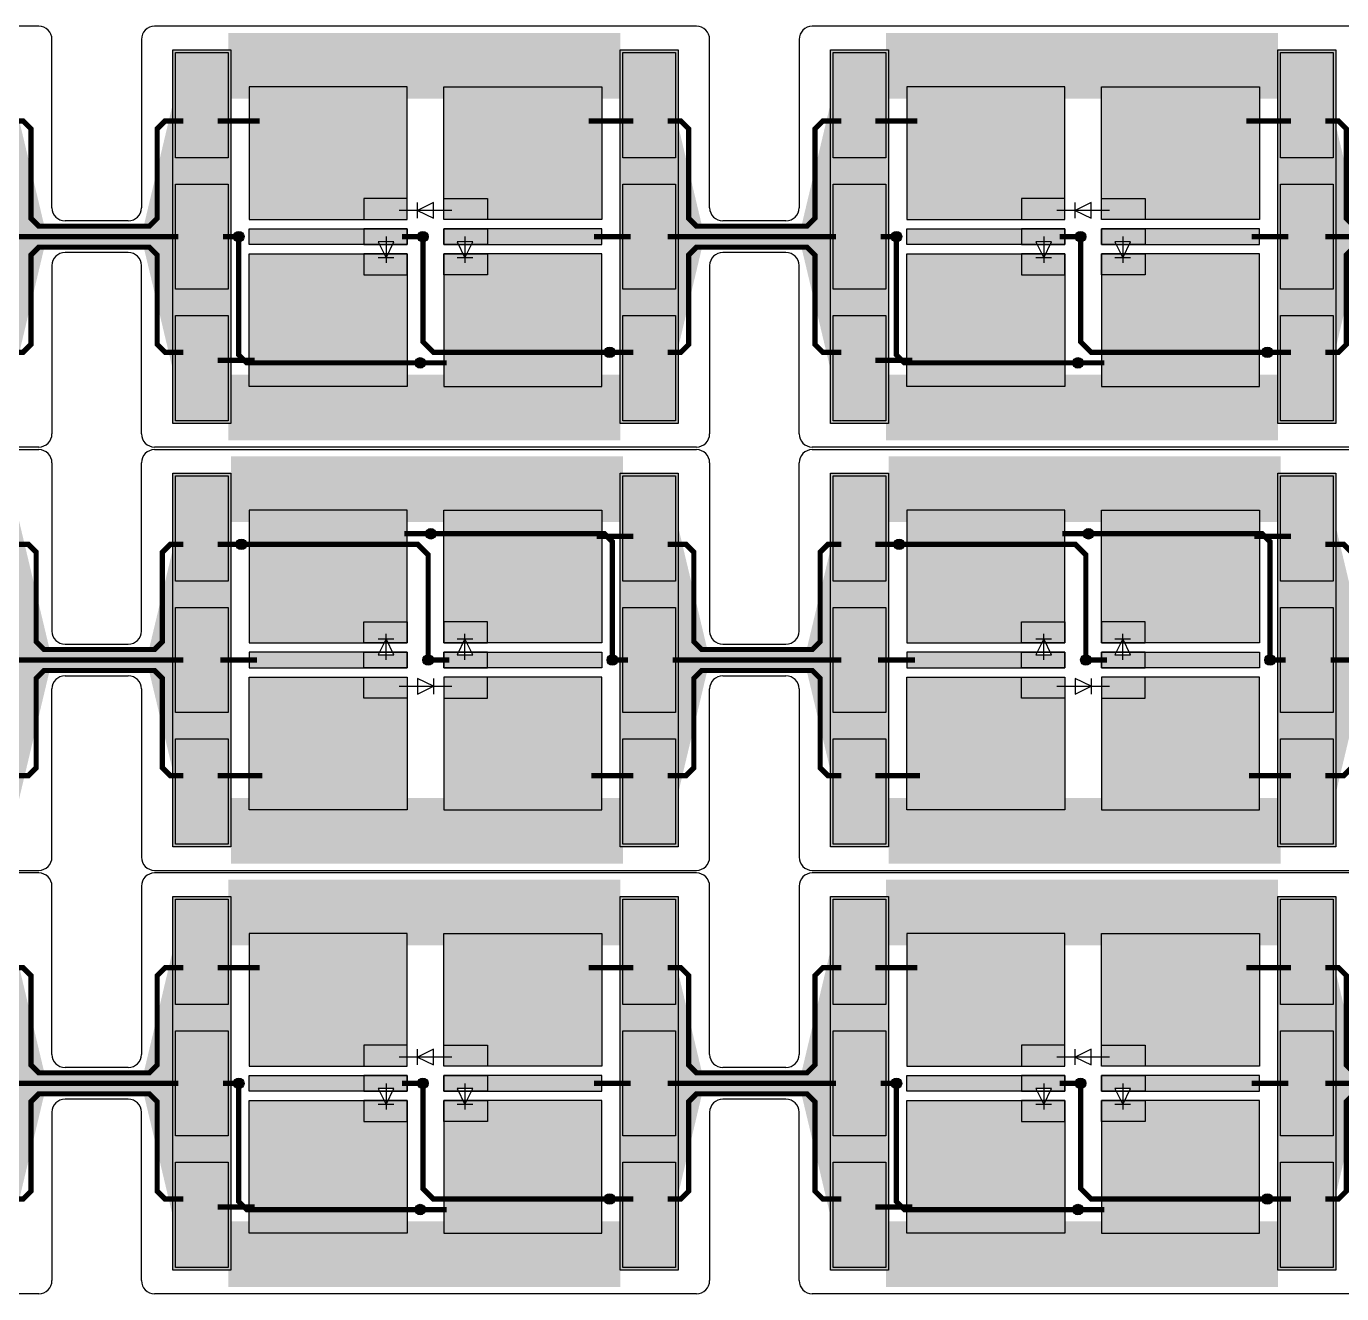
# Model space of a CAD drawing. Extents: x 1822 to 2392, y 725 to 1125.
# Drawn here: x 2037.5 to 2087.5, y 869.4 to 917.6 of the extents above; entities that cross this region are included whole.
import ezdxf

# ---------------------------------------------------------------- set-up
doc = ezdxf.new("R2010")
doc.units = 0
doc.header["$LTSCALE"] = 0.2
for name, color, linetype in [('BS', 1, 'CONTINUOUS'), ('Durchsteiger', 3, 'CONTINUOUS'), ('LED', 7, 'CONTINUOUS'), ('LS', 5, 'CONTINUOUS'), ('Rand', 6, 'CONTINUOUS')]:
    doc.layers.add(name, color=color, linetype=linetype)

msp = doc.modelspace()

# ---------------------------------------------------------------- hatches: boundary and pattern name
at = {"layer": 'BS'}
h = msp.add_hatch(color=256, dxfattribs=at)
h.paths.add_polyline_path([(2043.2, 902.6), (2045.2, 902.6), (2045.2, 906.6), (2043.2, 906.6)])
h.paths.add_polyline_path([(2043.2, 907.6), (2045.2, 907.6), (2045.2, 911.6), (2043.2, 911.6)])
h.paths.add_polyline_path([(2043.2, 912.6), (2045.2, 912.6), (2045.2, 916.6), (2043.2, 916.6)])
h = msp.add_hatch(color=256, dxfattribs=at)
h.paths.add_polyline_path([(2060.2, 902.6), (2062.2, 902.6), (2062.2, 906.6), (2060.2, 906.6)])
h.paths.add_polyline_path([(2060.2, 907.6), (2062.2, 907.6), (2062.2, 911.6), (2060.2, 911.6)])
h.paths.add_polyline_path([(2060.2, 912.6), (2062.2, 912.6), (2062.2, 916.6), (2060.2, 916.6)])
h = msp.add_hatch(color=256, dxfattribs=at)
h.paths.add_polyline_path([(2068.2, 902.6), (2070.2, 902.6), (2070.2, 906.6), (2068.2, 906.6)])
h.paths.add_polyline_path([(2068.2, 907.6), (2070.2, 907.6), (2070.2, 911.6), (2068.2, 911.6)])
h.paths.add_polyline_path([(2068.2, 912.6), (2070.2, 912.6), (2070.2, 916.6), (2068.2, 916.6)])
h = msp.add_hatch(color=256, dxfattribs=at)
h.paths.add_polyline_path([(2085.2, 902.6), (2087.2, 902.6), (2087.2, 906.6), (2085.2, 906.6)])
h.paths.add_polyline_path([(2085.2, 907.6), (2087.2, 907.6), (2087.2, 911.6), (2085.2, 911.6)])
h.paths.add_polyline_path([(2085.2, 912.6), (2087.2, 912.6), (2087.2, 916.6), (2085.2, 916.6)])
h = msp.add_hatch(color=256, dxfattribs=at)
h.paths.add_polyline_path([(2059.4, 903.9), (2059.4, 908.95), (2055.05, 908.95), (2055.05, 908.15), (2053.4, 908.15), (2053.4, 903.9)])
h.paths.add_polyline_path([(2059.4, 909.3), (2059.4, 909.9), (2055.05, 909.9), (2055.05, 909.3)])
h.paths.add_polyline_path([(2059.4, 910.25), (2059.4, 915.3), (2053.4, 915.3), (2053.4, 911.05), (2055.05, 911.05), (2055.05, 910.25)])
h.paths.add_polyline_path([(2050.35, 910.25), (2050.35, 911.05), (2052, 911.05), (2052, 915.3), (2046, 915.3), (2046, 910.25)])
h.paths.add_polyline_path([(2050.35, 909.3), (2050.35, 909.9), (2046, 909.9), (2046, 909.3)])
h.paths.add_polyline_path([(2052, 903.9), (2052, 908.15), (2050.35, 908.15), (2050.35, 908.95), (2046, 908.95), (2046, 903.9)])
h.paths.add_polyline_path([(2052, 908.15), (2052, 908.95), (2051.275, 908.95), (2051.2, 908.8), (2051.125, 908.95), (2050.35, 908.95), (2050.35, 908.15)], flags=17)
h.paths.add_polyline_path([(2052, 909.3), (2052, 909.9), (2050.35, 909.9), (2050.35, 909.3), (2050.95, 909.3), (2050.9, 909.4), (2051.5, 909.4), (2051.45, 909.3)])
h.paths.add_polyline_path([(2052, 910.25), (2052, 911.05), (2050.35, 911.05), (2050.35, 910.25)], flags=17)
h.paths.add_polyline_path([(2055.05, 910.25), (2055.05, 911.05), (2053.4, 911.05), (2053.4, 910.25)], flags=16)
h.paths.add_polyline_path([(2055.05, 909.3), (2055.05, 909.9), (2053.4, 909.9), (2053.4, 909.3), (2053.95, 909.3), (2053.9, 909.4), (2054.5, 909.4), (2054.45, 909.3)])
h.paths.add_polyline_path([(2055.05, 908.15), (2055.05, 908.95), (2054.275, 908.95), (2054.2, 908.8), (2054.125, 908.95), (2053.4, 908.95), (2053.4, 908.15)], flags=17)
h = msp.add_hatch(color=256, dxfattribs=at)
h.paths.add_polyline_path([(2084.4, 903.9), (2084.4, 908.95), (2080.05, 908.95), (2080.05, 908.15), (2078.4, 908.15), (2078.4, 903.9)])
h.paths.add_polyline_path([(2084.4, 909.3), (2084.4, 909.9), (2080.05, 909.9), (2080.05, 909.3)])
h.paths.add_polyline_path([(2084.4, 910.25), (2084.4, 915.3), (2078.4, 915.3), (2078.4, 911.05), (2080.05, 911.05), (2080.05, 910.25)])
h.paths.add_polyline_path([(2075.35, 910.25), (2075.35, 911.05), (2077, 911.05), (2077, 915.3), (2071, 915.3), (2071, 910.25)])
h.paths.add_polyline_path([(2075.35, 909.3), (2075.35, 909.9), (2071, 909.9), (2071, 909.3)])
h.paths.add_polyline_path([(2077, 903.9), (2077, 908.15), (2075.35, 908.15), (2075.35, 908.95), (2071, 908.95), (2071, 903.9)])
h.paths.add_polyline_path([(2077, 908.15), (2077, 908.95), (2076.275, 908.95), (2076.2, 908.8), (2076.125, 908.95), (2075.35, 908.95), (2075.35, 908.15)], flags=17)
h.paths.add_polyline_path([(2077, 909.3), (2077, 909.9), (2075.35, 909.9), (2075.35, 909.3), (2075.95, 909.3), (2075.9, 909.4), (2076.5, 909.4), (2076.45, 909.3)])
h.paths.add_polyline_path([(2077, 910.25), (2077, 911.05), (2075.35, 911.05), (2075.35, 910.25)], flags=17)
h.paths.add_polyline_path([(2080.05, 910.25), (2080.05, 911.05), (2078.4, 911.05), (2078.4, 910.25)], flags=16)
h.paths.add_polyline_path([(2080.05, 909.3), (2080.05, 909.9), (2078.4, 909.9), (2078.4, 909.3), (2078.95, 909.3), (2078.9, 909.4), (2079.5, 909.4), (2079.45, 909.3)])
h.paths.add_polyline_path([(2080.05, 908.15), (2080.05, 908.95), (2079.275, 908.95), (2079.2, 908.8), (2079.125, 908.95), (2078.4, 908.95), (2078.4, 908.15)], flags=17)
h = msp.add_hatch(color=256, dxfattribs=at)
h.paths.add_polyline_path([(2045.2, 900.5), (2043.2, 900.5), (2043.2, 896.5), (2045.2, 896.5)])
h.paths.add_polyline_path([(2045.2, 895.5), (2043.2, 895.5), (2043.2, 891.5), (2045.2, 891.5)])
h.paths.add_polyline_path([(2045.2, 890.5), (2043.2, 890.5), (2043.2, 886.5), (2045.2, 886.5)])
h = msp.add_hatch(color=256, dxfattribs=at)
h.paths.add_polyline_path([(2062.2, 900.5), (2060.2, 900.5), (2060.2, 896.5), (2062.2, 896.5)])
h.paths.add_polyline_path([(2062.2, 895.5), (2060.2, 895.5), (2060.2, 891.5), (2062.2, 891.5)])
h.paths.add_polyline_path([(2062.2, 890.5), (2060.2, 890.5), (2060.2, 886.5), (2062.2, 886.5)])
h = msp.add_hatch(color=256, dxfattribs=at)
h.paths.add_polyline_path([(2070.2, 900.5), (2068.2, 900.5), (2068.2, 896.5), (2070.2, 896.5)])
h.paths.add_polyline_path([(2070.2, 895.5), (2068.2, 895.5), (2068.2, 891.5), (2070.2, 891.5)])
h.paths.add_polyline_path([(2070.2, 890.5), (2068.2, 890.5), (2068.2, 886.5), (2070.2, 886.5)])
h = msp.add_hatch(color=256, dxfattribs=at)
h.paths.add_polyline_path([(2087.2, 900.5), (2085.2, 900.5), (2085.2, 896.5), (2087.2, 896.5)])
h.paths.add_polyline_path([(2087.2, 895.5), (2085.2, 895.5), (2085.2, 891.5), (2087.2, 891.5)])
h.paths.add_polyline_path([(2087.2, 890.5), (2085.2, 890.5), (2085.2, 886.5), (2087.2, 886.5)])
h = msp.add_hatch(color=256, dxfattribs=at)
h.paths.add_polyline_path([(2046, 899.2), (2046, 894.15), (2050.35, 894.15), (2050.35, 894.95), (2052, 894.95), (2052, 899.2)])
h.paths.add_polyline_path([(2046, 893.8), (2046, 893.2), (2050.35, 893.2), (2050.35, 893.8)])
h.paths.add_polyline_path([(2046, 892.85), (2046, 887.8), (2052, 887.8), (2052, 892.05), (2050.35, 892.05), (2050.35, 892.85)])
h.paths.add_polyline_path([(2055.05, 892.85), (2055.05, 892.05), (2053.4, 892.05), (2053.4, 887.8), (2059.4, 887.8), (2059.4, 892.85)])
h.paths.add_polyline_path([(2055.05, 893.8), (2055.05, 893.2), (2059.4, 893.2), (2059.4, 893.8)])
h.paths.add_polyline_path([(2053.4, 899.2), (2053.4, 894.95), (2055.05, 894.95), (2055.05, 894.15), (2059.4, 894.15), (2059.4, 899.2)])
h.paths.add_polyline_path([(2053.4, 894.95), (2053.4, 894.15), (2054.125, 894.15), (2054.2, 894.3), (2054.275, 894.15), (2055.05, 894.15), (2055.05, 894.95)], flags=17)
h.paths.add_polyline_path([(2053.4, 893.8), (2053.4, 893.2), (2055.05, 893.2), (2055.05, 893.8), (2054.45, 893.8), (2054.5, 893.7), (2053.9, 893.7), (2053.95, 893.8)])
h.paths.add_polyline_path([(2053.4, 892.85), (2053.4, 892.05), (2055.05, 892.05), (2055.05, 892.85)], flags=17)
h.paths.add_polyline_path([(2050.35, 892.85), (2050.35, 892.05), (2052, 892.05), (2052, 892.85)], flags=16)
h.paths.add_polyline_path([(2050.35, 893.8), (2050.35, 893.2), (2052, 893.2), (2052, 893.8), (2051.45, 893.8), (2051.5, 893.7), (2050.9, 893.7), (2050.95, 893.8)])
h.paths.add_polyline_path([(2050.35, 894.95), (2050.35, 894.15), (2051.125, 894.15), (2051.2, 894.3), (2051.275, 894.15), (2052, 894.15), (2052, 894.95)], flags=17)
h = msp.add_hatch(color=256, dxfattribs=at)
h.paths.add_polyline_path([(2071, 899.2), (2071, 894.15), (2075.35, 894.15), (2075.35, 894.95), (2077, 894.95), (2077, 899.2)])
h.paths.add_polyline_path([(2071, 893.8), (2071, 893.2), (2075.35, 893.2), (2075.35, 893.8)])
h.paths.add_polyline_path([(2071, 892.85), (2071, 887.8), (2077, 887.8), (2077, 892.05), (2075.35, 892.05), (2075.35, 892.85)])
h.paths.add_polyline_path([(2080.05, 892.85), (2080.05, 892.05), (2078.4, 892.05), (2078.4, 887.8), (2084.4, 887.8), (2084.4, 892.85)])
h.paths.add_polyline_path([(2080.05, 893.8), (2080.05, 893.2), (2084.4, 893.2), (2084.4, 893.8)])
h.paths.add_polyline_path([(2078.4, 899.2), (2078.4, 894.95), (2080.05, 894.95), (2080.05, 894.15), (2084.4, 894.15), (2084.4, 899.2)])
h.paths.add_polyline_path([(2078.4, 894.95), (2078.4, 894.15), (2079.125, 894.15), (2079.2, 894.3), (2079.275, 894.15), (2080.05, 894.15), (2080.05, 894.95)], flags=17)
h.paths.add_polyline_path([(2078.4, 893.8), (2078.4, 893.2), (2080.05, 893.2), (2080.05, 893.8), (2079.45, 893.8), (2079.5, 893.7), (2078.9, 893.7), (2078.95, 893.8)])
h.paths.add_polyline_path([(2078.4, 892.85), (2078.4, 892.05), (2080.05, 892.05), (2080.05, 892.85)], flags=17)
h.paths.add_polyline_path([(2075.35, 892.85), (2075.35, 892.05), (2077, 892.05), (2077, 892.85)], flags=16)
h.paths.add_polyline_path([(2075.35, 893.8), (2075.35, 893.2), (2077, 893.2), (2077, 893.8), (2076.45, 893.8), (2076.5, 893.7), (2075.9, 893.7), (2075.95, 893.8)])
h.paths.add_polyline_path([(2075.35, 894.95), (2075.35, 894.15), (2076.125, 894.15), (2076.2, 894.3), (2076.275, 894.15), (2077, 894.15), (2077, 894.95)], flags=17)
h = msp.add_hatch(color=256, dxfattribs=at)
h.paths.add_polyline_path([(2043.2, 870.4), (2045.2, 870.4), (2045.2, 874.4), (2043.2, 874.4)])
h.paths.add_polyline_path([(2043.2, 875.4), (2045.2, 875.4), (2045.2, 879.4), (2043.2, 879.4)])
h.paths.add_polyline_path([(2043.2, 880.4), (2045.2, 880.4), (2045.2, 884.4), (2043.2, 884.4)])
h = msp.add_hatch(color=256, dxfattribs=at)
h.paths.add_polyline_path([(2060.2, 870.4), (2062.2, 870.4), (2062.2, 874.4), (2060.2, 874.4)])
h.paths.add_polyline_path([(2060.2, 875.4), (2062.2, 875.4), (2062.2, 879.4), (2060.2, 879.4)])
h.paths.add_polyline_path([(2060.2, 880.4), (2062.2, 880.4), (2062.2, 884.4), (2060.2, 884.4)])
h = msp.add_hatch(color=256, dxfattribs=at)
h.paths.add_polyline_path([(2068.2, 870.4), (2070.2, 870.4), (2070.2, 874.4), (2068.2, 874.4)])
h.paths.add_polyline_path([(2068.2, 875.4), (2070.2, 875.4), (2070.2, 879.4), (2068.2, 879.4)])
h.paths.add_polyline_path([(2068.2, 880.4), (2070.2, 880.4), (2070.2, 884.4), (2068.2, 884.4)])
h = msp.add_hatch(color=256, dxfattribs=at)
h.paths.add_polyline_path([(2085.2, 870.4), (2087.2, 870.4), (2087.2, 874.4), (2085.2, 874.4)])
h.paths.add_polyline_path([(2085.2, 875.4), (2087.2, 875.4), (2087.2, 879.4), (2085.2, 879.4)])
h.paths.add_polyline_path([(2085.2, 880.4), (2087.2, 880.4), (2087.2, 884.4), (2085.2, 884.4)])
h = msp.add_hatch(color=256, dxfattribs=at)
h.paths.add_polyline_path([(2059.4, 871.7), (2059.4, 876.75), (2055.05, 876.75), (2055.05, 875.95), (2053.4, 875.95), (2053.4, 871.7)])
h.paths.add_polyline_path([(2059.4, 877.1), (2059.4, 877.7), (2055.05, 877.7), (2055.05, 877.1)])
h.paths.add_polyline_path([(2059.4, 878.05), (2059.4, 883.1), (2053.4, 883.1), (2053.4, 878.85), (2055.05, 878.85), (2055.05, 878.05)])
h.paths.add_polyline_path([(2050.35, 878.05), (2050.35, 878.85), (2052, 878.85), (2052, 883.1), (2046, 883.1), (2046, 878.05)])
h.paths.add_polyline_path([(2050.35, 877.1), (2050.35, 877.7), (2046, 877.7), (2046, 877.1)])
h.paths.add_polyline_path([(2052, 871.7), (2052, 875.95), (2050.35, 875.95), (2050.35, 876.75), (2046, 876.75), (2046, 871.7)])
h.paths.add_polyline_path([(2052, 875.95), (2052, 876.75), (2051.275, 876.75), (2051.2, 876.6), (2051.125, 876.75), (2050.35, 876.75), (2050.35, 875.95)], flags=17)
h.paths.add_polyline_path([(2052, 877.1), (2052, 877.7), (2050.35, 877.7), (2050.35, 877.1), (2050.95, 877.1), (2050.9, 877.2), (2051.5, 877.2), (2051.45, 877.1)])
h.paths.add_polyline_path([(2052, 878.05), (2052, 878.85), (2050.35, 878.85), (2050.35, 878.05)], flags=17)
h.paths.add_polyline_path([(2055.05, 878.05), (2055.05, 878.85), (2053.4, 878.85), (2053.4, 878.05)], flags=16)
h.paths.add_polyline_path([(2055.05, 877.1), (2055.05, 877.7), (2053.4, 877.7), (2053.4, 877.1), (2053.95, 877.1), (2053.9, 877.2), (2054.5, 877.2), (2054.45, 877.1)])
h.paths.add_polyline_path([(2055.05, 875.95), (2055.05, 876.75), (2054.275, 876.75), (2054.2, 876.6), (2054.125, 876.75), (2053.4, 876.75), (2053.4, 875.95)], flags=17)
h = msp.add_hatch(color=256, dxfattribs=at)
h.paths.add_polyline_path([(2084.4, 871.7), (2084.4, 876.75), (2080.05, 876.75), (2080.05, 875.95), (2078.4, 875.95), (2078.4, 871.7)])
h.paths.add_polyline_path([(2084.4, 877.1), (2084.4, 877.7), (2080.05, 877.7), (2080.05, 877.1)])
h.paths.add_polyline_path([(2084.4, 878.05), (2084.4, 883.1), (2078.4, 883.1), (2078.4, 878.85), (2080.05, 878.85), (2080.05, 878.05)])
h.paths.add_polyline_path([(2075.35, 878.05), (2075.35, 878.85), (2077, 878.85), (2077, 883.1), (2071, 883.1), (2071, 878.05)])
h.paths.add_polyline_path([(2075.35, 877.1), (2075.35, 877.7), (2071, 877.7), (2071, 877.1)])
h.paths.add_polyline_path([(2077, 871.7), (2077, 875.95), (2075.35, 875.95), (2075.35, 876.75), (2071, 876.75), (2071, 871.7)])
h.paths.add_polyline_path([(2077, 875.95), (2077, 876.75), (2076.275, 876.75), (2076.2, 876.6), (2076.125, 876.75), (2075.35, 876.75), (2075.35, 875.95)], flags=17)
h.paths.add_polyline_path([(2077, 877.1), (2077, 877.7), (2075.35, 877.7), (2075.35, 877.1), (2075.95, 877.1), (2075.9, 877.2), (2076.5, 877.2), (2076.45, 877.1)])
h.paths.add_polyline_path([(2077, 878.05), (2077, 878.85), (2075.35, 878.85), (2075.35, 878.05)], flags=17)
h.paths.add_polyline_path([(2080.05, 878.05), (2080.05, 878.85), (2078.4, 878.85), (2078.4, 878.05)], flags=16)
h.paths.add_polyline_path([(2080.05, 877.1), (2080.05, 877.7), (2078.4, 877.7), (2078.4, 877.1), (2078.95, 877.1), (2078.9, 877.2), (2079.5, 877.2), (2079.45, 877.1)])
h.paths.add_polyline_path([(2080.05, 875.95), (2080.05, 876.75), (2079.275, 876.75), (2079.2, 876.6), (2079.125, 876.75), (2078.4, 876.75), (2078.4, 875.95)], flags=17)
at = {"layer": 'Durchsteiger'}
for points in [[(2045.6, 909.4, 1), (2045.6, 909.8, 1)], [(2052.6, 909.4, 1), (2052.6, 909.8, 1)], [(2070.6, 909.4, 1), (2070.6, 909.8, 1)], [(2077.6, 909.4, 1), (2077.6, 909.8, 1)], [(2059.7, 905, 1), (2059.7, 905.4, 1)], [(2084.7, 905, 1), (2084.7, 905.4, 1)], [(2052.5, 904.6, 1), (2052.5, 905, 1)], [(2077.5, 904.6, 1), (2077.5, 905, 1)], [(2052.9, 898.5, 1), (2052.9, 898.1, 1)], [(2077.9, 898.5, 1), (2077.9, 898.1, 1)], [(2045.7, 898.1, 1), (2045.7, 897.7, 1)], [(2070.7, 898.1, 1), (2070.7, 897.7, 1)], [(2052.8, 893.7, 1), (2052.8, 893.3, 1)], [(2059.8, 893.7, 1), (2059.8, 893.3, 1)], [(2077.8, 893.7, 1), (2077.8, 893.3, 1)], [(2084.8, 893.7, 1), (2084.8, 893.3, 1)], [(2045.6, 877.2, 1), (2045.6, 877.6, 1)], [(2052.6, 877.2, 1), (2052.6, 877.6, 1)], [(2070.6, 877.2, 1), (2070.6, 877.6, 1)], [(2077.6, 877.2, 1), (2077.6, 877.6, 1)], [(2059.7, 872.8, 1), (2059.7, 873.2, 1)], [(2084.7, 872.8, 1), (2084.7, 873.2, 1)], [(2052.5, 872.4, 1), (2052.5, 872.8, 1)], [(2077.5, 872.4, 1), (2077.5, 872.8, 1)]]:
    msp.add_hatch(color=256, dxfattribs=at).paths.add_polyline_path(points)
at = {"layer": 'LS'}
for points in [[(2045.3, 916.7), (2043.1, 916.7), (2043.1, 902.5), (2045.3, 902.5)], [(2062.3, 916.7), (2060.1, 916.7), (2060.1, 902.5), (2062.3, 902.5)], [(2070.3, 916.7), (2068.1, 916.7), (2068.1, 902.5), (2070.3, 902.5)], [(2087.3, 916.7), (2085.1, 916.7), (2085.1, 902.5), (2087.3, 902.5)], [(2045.3, 900.6), (2043.1, 900.6), (2043.1, 886.4), (2045.3, 886.4)], [(2062.3, 900.6), (2060.1, 900.6), (2060.1, 886.4), (2062.3, 886.4)], [(2070.3, 900.6), (2068.1, 900.6), (2068.1, 886.4), (2070.3, 886.4)], [(2087.3, 900.6), (2085.1, 900.6), (2085.1, 886.4), (2087.3, 886.4)], [(2045.3, 884.5), (2043.1, 884.5), (2043.1, 870.3), (2045.3, 870.3)], [(2062.3, 884.5), (2060.1, 884.5), (2060.1, 870.3), (2062.3, 870.3)], [(2070.3, 884.5), (2068.1, 884.5), (2068.1, 870.3), (2070.3, 870.3)], [(2087.3, 884.5), (2085.1, 884.5), (2085.1, 870.3), (2087.3, 870.3)]]:
    msp.add_hatch(color=256, dxfattribs=at).paths.add_polyline_path(points)

# ---------------------------------------------------------------- linework, layer by layer
at = {"layer": 'BS'}
for p, q in [((2052.8, 909.6), (2052.6, 909.6)), ((2052.7, 909.7), (2052.7, 909.5)), ((2077.8, 909.6), (2077.6, 909.6)), ((2077.7, 909.7), (2077.7, 909.5)), ((2052.6, 893.5), (2052.8, 893.5)), ((2052.7, 893.4), (2052.7, 893.6)), ((2077.6, 893.5), (2077.8, 893.5)), ((2077.7, 893.4), (2077.7, 893.6)), ((2052.8, 877.4), (2052.6, 877.4)), ((2052.7, 877.5), (2052.7, 877.3)), ((2077.8, 877.4), (2077.6, 877.4)), ((2077.7, 877.5), (2077.7, 877.3))]:
    msp.add_line(p, q, dxfattribs=at)
for points in [[(2045.2, 916.6), (2045.2, 912.6), (2043.2, 912.6), (2043.2, 916.6)], [(2062.2, 916.6), (2062.2, 912.6), (2060.2, 912.6), (2060.2, 916.6)], [(2070.2, 916.6), (2070.2, 912.6), (2068.2, 912.6), (2068.2, 916.6)], [(2087.2, 916.6), (2087.2, 912.6), (2085.2, 912.6), (2085.2, 916.6)], [(2052, 910.25), (2052, 915.3), (2046, 915.3), (2046, 910.25)], [(2053.4, 910.25), (2053.4, 915.3), (2059.4, 915.3), (2059.4, 910.25)], [(2077, 910.25), (2077, 915.3), (2071, 915.3), (2071, 910.25)], [(2078.4, 910.25), (2078.4, 915.3), (2084.4, 915.3), (2084.4, 910.25)], [(2045.2, 911.6), (2045.2, 907.6), (2043.2, 907.6), (2043.2, 911.6)], [(2062.2, 911.6), (2062.2, 907.6), (2060.2, 907.6), (2060.2, 911.6)], [(2070.2, 911.6), (2070.2, 907.6), (2068.2, 907.6), (2068.2, 911.6)], [(2087.2, 911.6), (2087.2, 907.6), (2085.2, 907.6), (2085.2, 911.6)], [(2050.35, 911.05), (2050.35, 910.25), (2052, 910.25), (2052, 911.05)], [(2055.05, 911.05), (2055.05, 910.25), (2053.4, 910.25), (2053.4, 911.05)], [(2075.35, 911.05), (2075.35, 910.25), (2077, 910.25), (2077, 911.05)], [(2080.05, 911.05), (2080.05, 910.25), (2078.4, 910.25), (2078.4, 911.05)], [(2052, 909.9), (2052, 909.3), (2046, 909.3), (2046, 909.9)], [(2050.35, 909.9), (2050.35, 909.3), (2052, 909.3), (2052, 909.9)], [(2055.05, 909.9), (2055.05, 909.3), (2053.4, 909.3), (2053.4, 909.9)], [(2053.4, 909.9), (2053.4, 909.3), (2059.4, 909.3), (2059.4, 909.9)], [(2077, 909.9), (2077, 909.3), (2071, 909.3), (2071, 909.9)], [(2075.35, 909.9), (2075.35, 909.3), (2077, 909.3), (2077, 909.9)], [(2080.05, 909.9), (2080.05, 909.3), (2078.4, 909.3), (2078.4, 909.9)], [(2078.4, 909.9), (2078.4, 909.3), (2084.4, 909.3), (2084.4, 909.9)], [(2052, 908.95), (2052, 903.9), (2046, 903.9), (2046, 908.95)], [(2050.35, 908.95), (2050.35, 908.15), (2052, 908.15), (2052, 908.95)], [(2055.05, 908.95), (2055.05, 908.15), (2053.4, 908.15), (2053.4, 908.95)], [(2053.4, 908.95), (2053.4, 903.9), (2059.4, 903.9), (2059.4, 908.95)], [(2077, 908.95), (2077, 903.9), (2071, 903.9), (2071, 908.95)], [(2075.35, 908.95), (2075.35, 908.15), (2077, 908.15), (2077, 908.95)], [(2080.05, 908.95), (2080.05, 908.15), (2078.4, 908.15), (2078.4, 908.95)], [(2078.4, 908.95), (2078.4, 903.9), (2084.4, 903.9), (2084.4, 908.95)], [(2045.2, 906.6), (2045.2, 902.6), (2043.2, 902.6), (2043.2, 906.6)], [(2062.2, 906.6), (2062.2, 902.6), (2060.2, 902.6), (2060.2, 906.6)], [(2070.2, 906.6), (2070.2, 902.6), (2068.2, 902.6), (2068.2, 906.6)], [(2087.2, 906.6), (2087.2, 902.6), (2085.2, 902.6), (2085.2, 906.6)], [(2043.2, 896.5), (2043.2, 900.5), (2045.2, 900.5), (2045.2, 896.5)], [(2060.2, 896.5), (2060.2, 900.5), (2062.2, 900.5), (2062.2, 896.5)], [(2068.2, 896.5), (2068.2, 900.5), (2070.2, 900.5), (2070.2, 896.5)], [(2085.2, 896.5), (2085.2, 900.5), (2087.2, 900.5), (2087.2, 896.5)], [(2052, 894.15), (2052, 899.2), (2046, 899.2), (2046, 894.15)], [(2053.4, 894.15), (2053.4, 899.2), (2059.4, 899.2), (2059.4, 894.15)], [(2077, 894.15), (2077, 899.2), (2071, 899.2), (2071, 894.15)], [(2078.4, 894.15), (2078.4, 899.2), (2084.4, 899.2), (2084.4, 894.15)], [(2043.2, 891.5), (2043.2, 895.5), (2045.2, 895.5), (2045.2, 891.5)], [(2060.2, 891.5), (2060.2, 895.5), (2062.2, 895.5), (2062.2, 891.5)], [(2068.2, 891.5), (2068.2, 895.5), (2070.2, 895.5), (2070.2, 891.5)], [(2085.2, 891.5), (2085.2, 895.5), (2087.2, 895.5), (2087.2, 891.5)], [(2050.35, 894.15), (2050.35, 894.95), (2052, 894.95), (2052, 894.15)], [(2055.05, 894.15), (2055.05, 894.95), (2053.4, 894.95), (2053.4, 894.15)], [(2075.35, 894.15), (2075.35, 894.95), (2077, 894.95), (2077, 894.15)], [(2080.05, 894.15), (2080.05, 894.95), (2078.4, 894.95), (2078.4, 894.15)], [(2052, 893.2), (2052, 893.8), (2046, 893.8), (2046, 893.2)], [(2050.35, 893.2), (2050.35, 893.8), (2052, 893.8), (2052, 893.2)], [(2055.05, 893.2), (2055.05, 893.8), (2053.4, 893.8), (2053.4, 893.2)], [(2053.4, 893.2), (2053.4, 893.8), (2059.4, 893.8), (2059.4, 893.2)], [(2077, 893.2), (2077, 893.8), (2071, 893.8), (2071, 893.2)], [(2075.35, 893.2), (2075.35, 893.8), (2077, 893.8), (2077, 893.2)], [(2080.05, 893.2), (2080.05, 893.8), (2078.4, 893.8), (2078.4, 893.2)], [(2078.4, 893.2), (2078.4, 893.8), (2084.4, 893.8), (2084.4, 893.2)], [(2052, 892.85), (2052, 887.8), (2046, 887.8), (2046, 892.85)], [(2050.35, 892.05), (2050.35, 892.85), (2052, 892.85), (2052, 892.05)], [(2055.05, 892.05), (2055.05, 892.85), (2053.4, 892.85), (2053.4, 892.05)], [(2053.4, 892.85), (2053.4, 887.8), (2059.4, 887.8), (2059.4, 892.85)], [(2077, 892.85), (2077, 887.8), (2071, 887.8), (2071, 892.85)], [(2075.35, 892.05), (2075.35, 892.85), (2077, 892.85), (2077, 892.05)], [(2080.05, 892.05), (2080.05, 892.85), (2078.4, 892.85), (2078.4, 892.05)], [(2078.4, 892.85), (2078.4, 887.8), (2084.4, 887.8), (2084.4, 892.85)], [(2043.2, 886.5), (2043.2, 890.5), (2045.2, 890.5), (2045.2, 886.5)], [(2060.2, 886.5), (2060.2, 890.5), (2062.2, 890.5), (2062.2, 886.5)], [(2068.2, 886.5), (2068.2, 890.5), (2070.2, 890.5), (2070.2, 886.5)], [(2085.2, 886.5), (2085.2, 890.5), (2087.2, 890.5), (2087.2, 886.5)], [(2045.2, 884.4), (2045.2, 880.4), (2043.2, 880.4), (2043.2, 884.4)], [(2062.2, 884.4), (2062.2, 880.4), (2060.2, 880.4), (2060.2, 884.4)], [(2070.2, 884.4), (2070.2, 880.4), (2068.2, 880.4), (2068.2, 884.4)], [(2087.2, 884.4), (2087.2, 880.4), (2085.2, 880.4), (2085.2, 884.4)], [(2052, 878.05), (2052, 883.1), (2046, 883.1), (2046, 878.05)], [(2053.4, 878.05), (2053.4, 883.1), (2059.4, 883.1), (2059.4, 878.05)], [(2077, 878.05), (2077, 883.1), (2071, 883.1), (2071, 878.05)], [(2078.4, 878.05), (2078.4, 883.1), (2084.4, 883.1), (2084.4, 878.05)], [(2045.2, 879.4), (2045.2, 875.4), (2043.2, 875.4), (2043.2, 879.4)], [(2062.2, 879.4), (2062.2, 875.4), (2060.2, 875.4), (2060.2, 879.4)], [(2070.2, 879.4), (2070.2, 875.4), (2068.2, 875.4), (2068.2, 879.4)], [(2087.2, 879.4), (2087.2, 875.4), (2085.2, 875.4), (2085.2, 879.4)], [(2050.35, 878.85), (2050.35, 878.05), (2052, 878.05), (2052, 878.85)], [(2055.05, 878.85), (2055.05, 878.05), (2053.4, 878.05), (2053.4, 878.85)], [(2075.35, 878.85), (2075.35, 878.05), (2077, 878.05), (2077, 878.85)], [(2080.05, 878.85), (2080.05, 878.05), (2078.4, 878.05), (2078.4, 878.85)], [(2052, 877.7), (2052, 877.1), (2046, 877.1), (2046, 877.7)], [(2050.35, 877.7), (2050.35, 877.1), (2052, 877.1), (2052, 877.7)], [(2055.05, 877.7), (2055.05, 877.1), (2053.4, 877.1), (2053.4, 877.7)], [(2053.4, 877.7), (2053.4, 877.1), (2059.4, 877.1), (2059.4, 877.7)], [(2077, 877.7), (2077, 877.1), (2071, 877.1), (2071, 877.7)], [(2075.35, 877.7), (2075.35, 877.1), (2077, 877.1), (2077, 877.7)], [(2080.05, 877.7), (2080.05, 877.1), (2078.4, 877.1), (2078.4, 877.7)], [(2078.4, 877.7), (2078.4, 877.1), (2084.4, 877.1), (2084.4, 877.7)], [(2052, 876.75), (2052, 871.7), (2046, 871.7), (2046, 876.75)], [(2050.35, 876.75), (2050.35, 875.95), (2052, 875.95), (2052, 876.75)], [(2055.05, 876.75), (2055.05, 875.95), (2053.4, 875.95), (2053.4, 876.75)], [(2053.4, 876.75), (2053.4, 871.7), (2059.4, 871.7), (2059.4, 876.75)], [(2077, 876.75), (2077, 871.7), (2071, 871.7), (2071, 876.75)], [(2075.35, 876.75), (2075.35, 875.95), (2077, 875.95), (2077, 876.75)], [(2080.05, 876.75), (2080.05, 875.95), (2078.4, 875.95), (2078.4, 876.75)], [(2078.4, 876.75), (2078.4, 871.7), (2084.4, 871.7), (2084.4, 876.75)], [(2045.2, 874.4), (2045.2, 870.4), (2043.2, 870.4), (2043.2, 874.4)], [(2062.2, 874.4), (2062.2, 870.4), (2060.2, 870.4), (2060.2, 874.4)], [(2070.2, 874.4), (2070.2, 870.4), (2068.2, 870.4), (2068.2, 874.4)], [(2087.2, 874.4), (2087.2, 870.4), (2085.2, 870.4), (2085.2, 874.4)]]:
    msp.add_lwpolyline(points, close=True, dxfattribs=at)
at = {"layer": 'BS', "const_width": 0.2}
for points in [[(2040.3, 910), (2038, 910), (2037.7, 910.3), (2037.7, 913.7), (2037.4, 914), (2036.9, 914)], [(2043.5, 914), (2042.8, 914), (2042.5, 913.7), (2042.5, 910.3), (2042.2, 910), (2040.3, 910)], [(2046.4, 914), (2044.8, 914)], [(2060.6, 914), (2058.9, 914)], [(2065.3, 910), (2063, 910), (2062.7, 910.3), (2062.7, 913.7), (2062.4, 914), (2061.9, 914)], [(2068.5, 914), (2067.8, 914), (2067.5, 913.7), (2067.5, 910.3), (2067.2, 910), (2065.3, 910)], [(2071.4, 914), (2069.8, 914)], [(2085.6, 914), (2083.9, 914)], [(2090.3, 910), (2088, 910), (2087.7, 910.3), (2087.7, 913.7), (2087.4, 914), (2086.9, 914)], [(2040.3, 909.6), (2036.9, 909.6)], [(2043.3, 909.6), (2040.3, 909.6)], [(2045.5, 909.6), (2045, 909.6)], [(2052.5, 909.6), (2051.8, 909.6)], [(2060.5, 909.6), (2059.1, 909.6)], [(2065.3, 909.6), (2061.9, 909.6)], [(2068.3, 909.6), (2065.3, 909.6)], [(2070.5, 909.6), (2070, 909.6)], [(2077.5, 909.6), (2076.8, 909.6)], [(2085.5, 909.6), (2084.1, 909.6)], [(2090.3, 909.6), (2086.9, 909.6)], [(2040.3, 909.2), (2038, 909.2), (2037.7, 908.9), (2037.7, 905.5), (2037.4, 905.2), (2036.9, 905.2)], [(2043.5, 905.2), (2042.8, 905.2), (2042.5, 905.5), (2042.5, 908.9), (2042.2, 909.2), (2040.3, 909.2)], [(2065.3, 909.2), (2063, 909.2), (2062.7, 908.9), (2062.7, 905.5), (2062.4, 905.2), (2061.9, 905.2)], [(2068.5, 905.2), (2067.8, 905.2), (2067.5, 905.5), (2067.5, 908.9), (2067.2, 909.2), (2065.3, 909.2)], [(2090.3, 909.2), (2088, 909.2), (2087.7, 908.9), (2087.7, 905.5), (2087.4, 905.2), (2086.9, 905.2)], [(2059.8, 905.2), (2060.6, 905.2)], [(2084.8, 905.2), (2085.6, 905.2)], [(2046.2, 904.9), (2044.8, 904.9)], [(2053.5, 904.8), (2052.6, 904.8)], [(2071.2, 904.9), (2069.8, 904.9)], [(2078.5, 904.8), (2077.6, 904.8)], [(2036.9, 897.9), (2037.6, 897.9), (2037.9, 897.6), (2037.9, 894.2), (2038.2, 893.9), (2040.1, 893.9)], [(2040.1, 893.9), (2042.4, 893.9), (2042.7, 894.2), (2042.7, 897.6), (2043, 897.9), (2043.5, 897.9)], [(2045.6, 897.9), (2044.8, 897.9)], [(2051.9, 898.3), (2052.8, 898.3)], [(2059.2, 898.2), (2060.6, 898.2)], [(2061.9, 897.9), (2062.6, 897.9), (2062.9, 897.6), (2062.9, 894.2), (2063.2, 893.9), (2065.1, 893.9)], [(2065.1, 893.9), (2067.4, 893.9), (2067.7, 894.2), (2067.7, 897.6), (2068, 897.9), (2068.5, 897.9)], [(2070.6, 897.9), (2069.8, 897.9)], [(2076.9, 898.3), (2077.8, 898.3)], [(2084.2, 898.2), (2085.6, 898.2)], [(2086.9, 897.9), (2087.6, 897.9), (2087.9, 897.6), (2087.9, 894.2), (2088.2, 893.9), (2090.1, 893.9)], [(2037.1, 893.5), (2040.1, 893.5)], [(2040.1, 893.5), (2043.5, 893.5)], [(2044.9, 893.5), (2046.3, 893.5)], [(2052.9, 893.5), (2053.6, 893.5)], [(2059.9, 893.5), (2060.4, 893.5)], [(2062.1, 893.5), (2065.1, 893.5)], [(2065.1, 893.5), (2068.5, 893.5)], [(2069.9, 893.5), (2071.3, 893.5)], [(2077.9, 893.5), (2078.6, 893.5)], [(2084.9, 893.5), (2085.4, 893.5)], [(2087.1, 893.5), (2090.1, 893.5)], [(2036.9, 889.1), (2037.6, 889.1), (2037.9, 889.4), (2037.9, 892.8), (2038.2, 893.1), (2040.1, 893.1)], [(2040.1, 893.1), (2042.4, 893.1), (2042.7, 892.8), (2042.7, 889.4), (2043, 889.1), (2043.5, 889.1)], [(2061.9, 889.1), (2062.6, 889.1), (2062.9, 889.4), (2062.9, 892.8), (2063.2, 893.1), (2065.1, 893.1)], [(2065.1, 893.1), (2067.4, 893.1), (2067.7, 892.8), (2067.7, 889.4), (2068, 889.1), (2068.5, 889.1)], [(2086.9, 889.1), (2087.6, 889.1), (2087.9, 889.4), (2087.9, 892.8), (2088.2, 893.1), (2090.1, 893.1)], [(2044.8, 889.1), (2046.5, 889.1)], [(2059, 889.1), (2060.6, 889.1)], [(2069.8, 889.1), (2071.5, 889.1)], [(2084, 889.1), (2085.6, 889.1)], [(2040.3, 877.8), (2038, 877.8), (2037.7, 878.1), (2037.7, 881.5), (2037.4, 881.8), (2036.9, 881.8)], [(2043.5, 881.8), (2042.8, 881.8), (2042.5, 881.5), (2042.5, 878.1), (2042.2, 877.8), (2040.3, 877.8)], [(2046.4, 881.8), (2044.8, 881.8)], [(2060.6, 881.8), (2058.9, 881.8)], [(2065.3, 877.8), (2063, 877.8), (2062.7, 878.1), (2062.7, 881.5), (2062.4, 881.8), (2061.9, 881.8)], [(2068.5, 881.8), (2067.8, 881.8), (2067.5, 881.5), (2067.5, 878.1), (2067.2, 877.8), (2065.3, 877.8)], [(2071.4, 881.8), (2069.8, 881.8)], [(2085.6, 881.8), (2083.9, 881.8)], [(2090.3, 877.8), (2088, 877.8), (2087.7, 878.1), (2087.7, 881.5), (2087.4, 881.8), (2086.9, 881.8)], [(2040.3, 877.4), (2036.9, 877.4)], [(2040.3, 877), (2038, 877), (2037.7, 876.7), (2037.7, 873.3), (2037.4, 873), (2036.9, 873)], [(2043.3, 877.4), (2040.3, 877.4)], [(2043.5, 873), (2042.8, 873), (2042.5, 873.3), (2042.5, 876.7), (2042.2, 877), (2040.3, 877)], [(2045.5, 877.4), (2045, 877.4)], [(2052.5, 877.4), (2051.8, 877.4)], [(2060.5, 877.4), (2059.1, 877.4)], [(2065.3, 877.4), (2061.9, 877.4)], [(2065.3, 877), (2063, 877), (2062.7, 876.7), (2062.7, 873.3), (2062.4, 873), (2061.9, 873)], [(2068.3, 877.4), (2065.3, 877.4)], [(2068.5, 873), (2067.8, 873), (2067.5, 873.3), (2067.5, 876.7), (2067.2, 877), (2065.3, 877)], [(2070.5, 877.4), (2070, 877.4)], [(2077.5, 877.4), (2076.8, 877.4)], [(2085.5, 877.4), (2084.1, 877.4)], [(2090.3, 877.4), (2086.9, 877.4)], [(2090.3, 877), (2088, 877), (2087.7, 876.7), (2087.7, 873.3), (2087.4, 873), (2086.9, 873)], [(2059.8, 873), (2060.6, 873)], [(2084.8, 873), (2085.6, 873)], [(2046.2, 872.7), (2044.8, 872.7)], [(2053.5, 872.6), (2052.6, 872.6)], [(2071.2, 872.7), (2069.8, 872.7)], [(2078.5, 872.6), (2077.6, 872.6)]]:
    msp.add_lwpolyline(points, dxfattribs=at)
at = {"layer": 'Durchsteiger'}
for centre in [(2045.6, 909.6), (2052.6, 909.6), (2070.6, 909.6), (2077.6, 909.6), (2059.7, 905.2), (2084.7, 905.2), (2052.5, 904.8), (2077.5, 904.8), (2052.9, 898.3), (2077.9, 898.3), (2045.7, 897.9), (2070.7, 897.9), (2052.8, 893.5), (2059.8, 893.5), (2077.8, 893.5), (2084.8, 893.5), (2045.6, 877.4), (2052.6, 877.4), (2070.6, 877.4), (2077.6, 877.4), (2059.7, 873), (2084.7, 873), (2052.5, 872.6), (2077.5, 872.6)]:
    msp.add_circle(centre, 0.2, dxfattribs=at)
at = {"layer": 'LED'}
for p, q in [((2053.7, 910.6), (2051.7, 910.6)), ((2053, 910.9), (2052.4, 910.6)), ((2052.4, 910.3), (2052.4, 910.9)), ((2052.4, 910.6), (2053, 910.3)), ((2053, 910.3), (2053, 910.9)), ((2078.7, 910.6), (2076.7, 910.6)), ((2078, 910.9), (2077.4, 910.6)), ((2077.4, 910.3), (2077.4, 910.9)), ((2077.4, 910.6), (2078, 910.3)), ((2078, 910.3), (2078, 910.9)), ((2051.2, 909.6), (2051.2, 908.6)), ((2054.2, 909.6), (2054.2, 908.6)), ((2076.2, 909.6), (2076.2, 908.6)), ((2079.2, 909.6), (2079.2, 908.6)), ((2051.5, 909.4), (2050.9, 909.4)), ((2050.9, 909.4), (2051.2, 908.8)), ((2051.2, 908.8), (2051.5, 909.4)), ((2054.5, 909.4), (2053.9, 909.4)), ((2053.9, 909.4), (2054.2, 908.8)), ((2054.2, 908.8), (2054.5, 909.4)), ((2076.5, 909.4), (2075.9, 909.4)), ((2075.9, 909.4), (2076.2, 908.8)), ((2076.2, 908.8), (2076.5, 909.4)), ((2079.5, 909.4), (2078.9, 909.4)), ((2078.9, 909.4), (2079.2, 908.8)), ((2079.2, 908.8), (2079.5, 909.4)), ((2051.5, 908.8), (2050.9, 908.8)), ((2054.5, 908.8), (2053.9, 908.8)), ((2076.5, 908.8), (2075.9, 908.8)), ((2079.5, 908.8), (2078.9, 908.8)), ((2051.2, 893.5), (2051.2, 894.5)), ((2054.2, 893.5), (2054.2, 894.5)), ((2076.2, 893.5), (2076.2, 894.5)), ((2079.2, 893.5), (2079.2, 894.5)), ((2051.2, 894.3), (2050.9, 893.7)), ((2050.9, 894.3), (2051.5, 894.3)), ((2051.5, 893.7), (2051.2, 894.3)), ((2054.2, 894.3), (2053.9, 893.7)), ((2053.9, 894.3), (2054.5, 894.3)), ((2054.5, 893.7), (2054.2, 894.3)), ((2076.2, 894.3), (2075.9, 893.7)), ((2075.9, 894.3), (2076.5, 894.3)), ((2076.5, 893.7), (2076.2, 894.3)), ((2079.2, 894.3), (2078.9, 893.7)), ((2078.9, 894.3), (2079.5, 894.3)), ((2079.5, 893.7), (2079.2, 894.3)), ((2050.9, 893.7), (2051.5, 893.7)), ((2053.9, 893.7), (2054.5, 893.7)), ((2075.9, 893.7), (2076.5, 893.7)), ((2078.9, 893.7), (2079.5, 893.7)), ((2051.7, 892.5), (2053.7, 892.5)), ((2052.4, 892.8), (2052.4, 892.2)), ((2053, 892.5), (2052.4, 892.8)), ((2052.4, 892.2), (2053, 892.5)), ((2053, 892.8), (2053, 892.2)), ((2076.7, 892.5), (2078.7, 892.5)), ((2077.4, 892.8), (2077.4, 892.2)), ((2078, 892.5), (2077.4, 892.8)), ((2077.4, 892.2), (2078, 892.5)), ((2078, 892.8), (2078, 892.2)), ((2053, 878.7), (2052.4, 878.4)), ((2052.4, 878.1), (2052.4, 878.7)), ((2053, 878.1), (2053, 878.7)), ((2078, 878.7), (2077.4, 878.4)), ((2077.4, 878.1), (2077.4, 878.7)), ((2078, 878.1), (2078, 878.7)), ((2053.7, 878.4), (2051.7, 878.4)), ((2052.4, 878.4), (2053, 878.1)), ((2078.7, 878.4), (2076.7, 878.4)), ((2077.4, 878.4), (2078, 878.1)), ((2051.5, 877.2), (2050.9, 877.2)), ((2050.9, 877.2), (2051.2, 876.6)), ((2051.2, 877.4), (2051.2, 876.4)), ((2051.2, 876.6), (2051.5, 877.2)), ((2054.5, 877.2), (2053.9, 877.2)), ((2053.9, 877.2), (2054.2, 876.6)), ((2054.2, 877.4), (2054.2, 876.4)), ((2054.2, 876.6), (2054.5, 877.2)), ((2076.5, 877.2), (2075.9, 877.2)), ((2075.9, 877.2), (2076.2, 876.6)), ((2076.2, 877.4), (2076.2, 876.4)), ((2076.2, 876.6), (2076.5, 877.2)), ((2079.5, 877.2), (2078.9, 877.2)), ((2078.9, 877.2), (2079.2, 876.6)), ((2079.2, 877.4), (2079.2, 876.4)), ((2079.2, 876.6), (2079.5, 877.2)), ((2051.5, 876.6), (2050.9, 876.6)), ((2054.5, 876.6), (2053.9, 876.6)), ((2076.5, 876.6), (2075.9, 876.6)), ((2079.5, 876.6), (2078.9, 876.6))]:
    msp.add_line(p, q, dxfattribs=at)
at = {"layer": 'LS'}
for points in [[(2038.2, 909.6, 0.9, 11, 0), (2037, 909.6, 15, 15, 0)], [(2042, 909.6, 0.9, 11, 0), (2043.2, 909.6, 15, 15, 0)], [(2063.2, 909.6, 0.9, 11, 0), (2062, 909.6, 15, 15, 0)], [(2067, 909.6, 0.9, 11, 0), (2068.2, 909.6, 15, 15, 0)], [(2088.2, 909.6, 0.9, 11, 0), (2087, 909.6, 15, 15, 0)], [(2092, 909.6, 0.9, 11, 0), (2093.2, 909.6, 15, 15, 0)], [(2038.4, 893.5, 0.9, 11, 0), (2037.2, 893.5, 15, 15, 0)], [(2042.2, 893.5, 0.9, 11, 0), (2043.4, 893.5, 15, 15, 0)], [(2063.4, 893.5, 0.9, 11, 0), (2062.2, 893.5, 15, 15, 0)], [(2067.2, 893.5, 0.9, 11, 0), (2068.4, 893.5, 15, 15, 0)], [(2088.4, 893.5, 0.9, 11, 0), (2087.2, 893.5, 15, 15, 0)], [(2092.2, 893.5, 0.9, 11, 0), (2093.4, 893.5, 15, 15, 0)], [(2038.2, 877.4, 0.9, 11, 0), (2037, 877.4, 15, 15, 0)], [(2042, 877.4, 0.9, 11, 0), (2043.2, 877.4, 15, 15, 0)], [(2063.2, 877.4, 0.9, 11, 0), (2062, 877.4, 15, 15, 0)], [(2067, 877.4, 0.9, 11, 0), (2068.2, 877.4, 15, 15, 0)], [(2088.2, 877.4, 0.9, 11, 0), (2087, 877.4, 15, 15, 0)], [(2092, 877.4, 0.9, 11, 0), (2093.2, 877.4, 15, 15, 0)]]:
    msp.add_lwpolyline(points, format="xyseb", dxfattribs=at)
for points, const_width in [([(2060.1, 916.1), (2045.2, 916.1)], 2.5), ([(2085.1, 916.1), (2070.2, 916.1)], 2.5), ([(2040.3, 909.6), (2038.2, 909.6)], 0.9), ([(2042, 909.6), (2040.3, 909.6)], 0.9), ([(2065.3, 909.6), (2063.2, 909.6)], 0.9), ([(2067, 909.6), (2065.3, 909.6)], 0.9), ([(2052.4, 904.8), (2045.9, 904.8), (2045.6, 905.1), (2045.6, 909.3), (2045.6, 909.5)], 0.2), ([(2059.6, 905.2), (2057.5, 905.2), (2053, 905.2), (2052.6, 905.6), (2052.6, 909.5)], 0.2), ([(2077.4, 904.8), (2070.9, 904.8), (2070.6, 905.1), (2070.6, 909.3), (2070.6, 909.5)], 0.2), ([(2084.6, 905.2), (2082.5, 905.2), (2078, 905.2), (2077.6, 905.6), (2077.6, 909.5)], 0.2), ([(2060.1, 903.1), (2045.2, 903.1)], 2.5), ([(2085.1, 903.1), (2070.2, 903.1)], 2.5), ([(2045.3, 900), (2060.2, 900)], 2.5), ([(2070.3, 900), (2085.2, 900)], 2.5), ([(2045.8, 897.9), (2047.9, 897.9), (2052.4, 897.9), (2052.8, 897.5), (2052.8, 893.6)], 0.2), ([(2053, 898.3), (2059.5, 898.3), (2059.8, 898), (2059.8, 893.8), (2059.8, 893.6)], 0.2), ([(2070.8, 897.9), (2072.9, 897.9), (2077.4, 897.9), (2077.8, 897.5), (2077.8, 893.6)], 0.2), ([(2078, 898.3), (2084.5, 898.3), (2084.8, 898), (2084.8, 893.8), (2084.8, 893.6)], 0.2), ([(2038.4, 893.5), (2040.1, 893.5)], 0.9), ([(2040.1, 893.5), (2042.2, 893.5)], 0.9), ([(2063.4, 893.5), (2065.1, 893.5)], 0.9), ([(2065.1, 893.5), (2067.2, 893.5)], 0.9), ([(2045.3, 887), (2060.2, 887)], 2.5), ([(2070.3, 887), (2085.2, 887)], 2.5), ([(2060.1, 883.9), (2045.2, 883.9)], 2.5), ([(2085.1, 883.9), (2070.2, 883.9)], 2.5), ([(2040.3, 877.4), (2038.2, 877.4)], 0.9), ([(2042, 877.4), (2040.3, 877.4)], 0.9), ([(2065.3, 877.4), (2063.2, 877.4)], 0.9), ([(2067, 877.4), (2065.3, 877.4)], 0.9), ([(2052.4, 872.6), (2045.9, 872.6), (2045.6, 872.9), (2045.6, 877.1), (2045.6, 877.3)], 0.2), ([(2059.6, 873), (2057.5, 873), (2053, 873), (2052.6, 873.4), (2052.6, 877.3)], 0.2), ([(2077.4, 872.6), (2070.9, 872.6), (2070.6, 872.9), (2070.6, 877.1), (2070.6, 877.3)], 0.2), ([(2084.6, 873), (2082.5, 873), (2078, 873), (2077.6, 873.4), (2077.6, 877.3)], 0.2), ([(2060.1, 870.9), (2045.2, 870.9)], 2.5), ([(2085.1, 870.9), (2070.2, 870.9)], 2.5)]:
    msp.add_lwpolyline(points, dxfattribs=dict(at, const_width=const_width))
for points in [[(2045.3, 916.7), (2045.3, 902.5), (2043.1, 902.5), (2043.1, 916.7)], [(2062.3, 916.7), (2062.3, 902.5), (2060.1, 902.5), (2060.1, 916.7)], [(2070.3, 916.7), (2070.3, 902.5), (2068.1, 902.5), (2068.1, 916.7)], [(2087.3, 916.7), (2087.3, 902.5), (2085.1, 902.5), (2085.1, 916.7)], [(2043.1, 886.4), (2043.1, 900.6), (2045.3, 900.6), (2045.3, 886.4)], [(2060.1, 886.4), (2060.1, 900.6), (2062.3, 900.6), (2062.3, 886.4)], [(2068.1, 886.4), (2068.1, 900.6), (2070.3, 900.6), (2070.3, 886.4)], [(2085.1, 886.4), (2085.1, 900.6), (2087.3, 900.6), (2087.3, 886.4)], [(2045.3, 884.5), (2045.3, 870.3), (2043.1, 870.3), (2043.1, 884.5)], [(2062.3, 884.5), (2062.3, 870.3), (2060.1, 870.3), (2060.1, 884.5)], [(2070.3, 884.5), (2070.3, 870.3), (2068.1, 870.3), (2068.1, 884.5)], [(2087.3, 884.5), (2087.3, 870.3), (2085.1, 870.3), (2085.1, 884.5)]]:
    msp.add_lwpolyline(points, close=True, dxfattribs=at)
at = {"layer": 'Rand'}
for p, q in [((2038, 917.6), (2017.4, 917.6)), ((2063, 917.6), (2042.4, 917.6)), ((2088, 917.6), (2067.4, 917.6)), ((2038.5, 910.7), (2038.5, 917.1)), ((2041.9, 917.1), (2041.9, 910.7)), ((2063.5, 910.7), (2063.5, 917.1)), ((2066.9, 917.1), (2066.9, 910.7)), ((2040.3, 910.2), (2039, 910.2)), ((2040.3, 910.2), (2039, 910.2)), ((2041.4, 910.2), (2040.3, 910.2)), ((2041.4, 910.2), (2040.3, 910.2)), ((2065.3, 910.2), (2064, 910.2)), ((2065.3, 910.2), (2064, 910.2)), ((2066.4, 910.2), (2065.3, 910.2)), ((2066.4, 910.2), (2065.3, 910.2)), ((2040.3, 909), (2039, 909)), ((2040.3, 909), (2039, 909)), ((2041.4, 909), (2040.3, 909)), ((2041.4, 909), (2040.3, 909)), ((2065.3, 909), (2064, 909)), ((2065.3, 909), (2064, 909)), ((2066.4, 909), (2065.3, 909)), ((2066.4, 909), (2065.3, 909)), ((2038.5, 908.5), (2038.5, 902.1)), ((2041.9, 902.1), (2041.9, 908.5)), ((2063.5, 908.5), (2063.5, 902.1)), ((2066.9, 902.1), (2066.9, 908.5)), ((2038, 901.6), (2017.4, 901.6)), ((2017.4, 901.5), (2038, 901.5)), ((2063, 901.6), (2042.4, 901.6)), ((2042.4, 901.5), (2063, 901.5)), ((2088, 901.6), (2067.4, 901.6)), ((2067.4, 901.5), (2088, 901.5)), ((2038.5, 901), (2038.5, 894.6)), ((2041.9, 894.6), (2041.9, 901)), ((2063.5, 901), (2063.5, 894.6)), ((2066.9, 894.6), (2066.9, 901)), ((2039, 894.1), (2040.1, 894.1)), ((2039, 894.1), (2040.1, 894.1)), ((2040.1, 894.1), (2041.4, 894.1)), ((2040.1, 894.1), (2041.4, 894.1)), ((2064, 894.1), (2065.1, 894.1)), ((2064, 894.1), (2065.1, 894.1)), ((2065.1, 894.1), (2066.4, 894.1)), ((2065.1, 894.1), (2066.4, 894.1)), ((2039, 892.9), (2040.1, 892.9)), ((2039, 892.9), (2040.1, 892.9)), ((2040.1, 892.9), (2041.4, 892.9)), ((2040.1, 892.9), (2041.4, 892.9)), ((2064, 892.9), (2065.1, 892.9)), ((2064, 892.9), (2065.1, 892.9)), ((2065.1, 892.9), (2066.4, 892.9)), ((2065.1, 892.9), (2066.4, 892.9)), ((2038.5, 886), (2038.5, 892.4)), ((2041.9, 892.4), (2041.9, 886)), ((2063.5, 886), (2063.5, 892.4)), ((2066.9, 892.4), (2066.9, 886)), ((2017.4, 885.5), (2038, 885.5)), ((2042.4, 885.5), (2063, 885.5)), ((2067.4, 885.5), (2088, 885.5)), ((2038, 885.4), (2017.4, 885.4)), ((2063, 885.4), (2042.4, 885.4)), ((2088, 885.4), (2067.4, 885.4)), ((2038.5, 878.5), (2038.5, 884.9)), ((2041.9, 884.9), (2041.9, 878.5)), ((2063.5, 878.5), (2063.5, 884.9)), ((2066.9, 884.9), (2066.9, 878.5)), ((2040.3, 878), (2039, 878)), ((2040.3, 878), (2039, 878)), ((2041.4, 878), (2040.3, 878)), ((2041.4, 878), (2040.3, 878)), ((2065.3, 878), (2064, 878)), ((2065.3, 878), (2064, 878)), ((2066.4, 878), (2065.3, 878)), ((2066.4, 878), (2065.3, 878)), ((2040.3, 876.8), (2039, 876.8)), ((2040.3, 876.8), (2039, 876.8)), ((2041.4, 876.8), (2040.3, 876.8)), ((2041.4, 876.8), (2040.3, 876.8)), ((2065.3, 876.8), (2064, 876.8)), ((2065.3, 876.8), (2064, 876.8)), ((2066.4, 876.8), (2065.3, 876.8)), ((2066.4, 876.8), (2065.3, 876.8)), ((2038.5, 876.3), (2038.5, 869.9)), ((2041.9, 869.9), (2041.9, 876.3)), ((2063.5, 876.3), (2063.5, 869.9)), ((2066.9, 869.9), (2066.9, 876.3)), ((2038, 869.4), (2017.4, 869.4)), ((2063, 869.4), (2042.4, 869.4)), ((2088, 869.4), (2067.4, 869.4))]:
    msp.add_line(p, q, dxfattribs=at)
for centre, start, end in [((2038, 917.1), 0, 90), ((2042.4, 917.1), 90, 180), ((2063, 917.1), 0, 90), ((2067.4, 917.1), 90, 180), ((2039, 910.7), 180, 270), ((2041.4, 910.7), 270, 0), ((2064, 910.7), 180, 270), ((2066.4, 910.7), 270, 0), ((2039, 908.5), 90, 180), ((2041.4, 908.5), 0, 90), ((2064, 908.5), 90, 180), ((2066.4, 908.5), 0, 90), ((2038, 902.1), 270, 0), ((2042.4, 902.1), 180, 270), ((2063, 902.1), 270, 0), ((2067.4, 902.1), 180, 270), ((2038, 901), 0, 90), ((2042.4, 901), 90, 180), ((2063, 901), 0, 90), ((2067.4, 901), 90, 180), ((2039, 894.6), 180, 270), ((2041.4, 894.6), 270, 0), ((2064, 894.6), 180, 270), ((2066.4, 894.6), 270, 0), ((2039, 892.4), 90, 180), ((2041.4, 892.4), 0, 90), ((2064, 892.4), 90, 180), ((2066.4, 892.4), 0, 90), ((2038, 886), 270, 0), ((2042.4, 886), 180, 270), ((2063, 886), 270, 0), ((2067.4, 886), 180, 270), ((2038, 884.9), 0, 90), ((2042.4, 884.9), 90, 180), ((2063, 884.9), 0, 90), ((2067.4, 884.9), 90, 180), ((2039, 878.5), 180, 270), ((2041.4, 878.5), 270, 0), ((2064, 878.5), 180, 270), ((2066.4, 878.5), 270, 0), ((2039, 876.3), 90, 180), ((2041.4, 876.3), 0, 90), ((2064, 876.3), 90, 180), ((2066.4, 876.3), 0, 90), ((2038, 869.9), 270, 0), ((2042.4, 869.9), 180, 270), ((2063, 869.9), 270, 0), ((2067.4, 869.9), 180, 270)]:
    msp.add_arc(centre, 0.5, start, end, dxfattribs=at)

doc.saveas('drawing.dxf')
